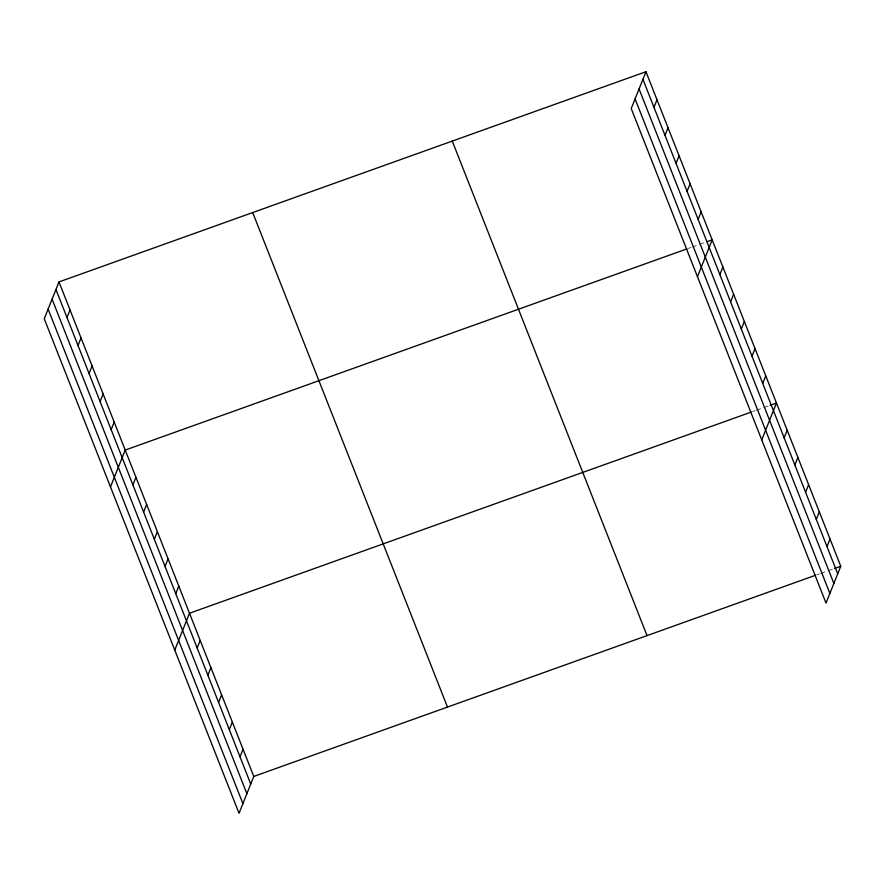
<?xml version="1.0" encoding="UTF-8"?>
<svg xmlns="http://www.w3.org/2000/svg" width="885" height="885" viewBox="0 0 885 885"><rect width="100%" height="100%" fill="white"/><g stroke="black" fill="none" stroke-linecap="round" stroke-linejoin="round"><path stroke-width="0.66" stroke-dasharray="4.42 3.32" d="M688.298 248.408L690.809 247.512M692.07 247.059L698.353 244.813M699.615 244.36L705.898 242.103M752.571 411.602L755.093 410.706M756.343 410.253L762.638 407.996M763.888 407.542L768.921 405.75M816.855 574.796L819.366 573.889M820.627 573.436L826.911 571.19M828.172 570.736L833.205 568.933"/><path stroke-width="1.33" d="M58.985 281.928L44.25 318.766L239.038 813.282L253.774 776.444L58.985 281.928L645.961 71.718L840.75 566.234L826.015 603.072L631.226 108.556L645.961 71.718M66.995 317.538L70.026 309.949M78.024 345.559L81.055 337.97M89.064 373.581L92.095 365.992M100.105 401.602L103.136 394.024M111.145 429.623L114.176 422.045M110.481 486.905L125.216 450.067L687.037 248.862M132.894 484.847L135.925 477.258M143.602 512.039L146.633 504.461M154.322 539.242L157.353 531.664M165.03 566.433L168.061 558.855M175.75 593.636L178.781 586.058M174.754 650.088L189.49 613.25L751.31 412.056M197.167 648.03L200.198 640.452M207.886 675.233L210.918 667.644M218.595 702.424L221.626 694.847M229.315 729.627L232.346 722.049M240.023 756.83L243.054 749.241M653.971 107.328L657.002 99.739M665.011 135.35L668.042 127.761M676.052 163.371L679.083 155.782M687.081 191.392L690.112 183.814M698.121 219.414L701.152 211.836M697.457 276.695L712.193 239.857L707.159 241.66M719.87 274.638L722.901 267.049M730.59 301.829L733.621 294.251M741.298 329.032L744.329 321.454M752.018 356.224L755.049 348.646M762.726 383.426L765.757 375.848M761.742 439.878L776.466 403.04L770.182 405.297M784.154 437.821L787.185 430.243M794.863 465.023L797.894 457.445M805.582 492.215L808.613 484.637M816.291 519.418L819.322 511.84M826.999 546.62L830.042 539.031M253.774 776.444L815.594 575.239M834.455 568.48L840.75 566.234M642.93 79.296L837.719 573.812M639.07 88.954L833.858 583.469M635.087 98.899L829.876 593.415M452.257 141.091L647.046 635.607M252.69 212.555L447.478 707.071M55.954 289.506L250.732 784.021M52.093 299.163L246.871 793.679M48.111 309.108L242.899 803.624"/></g></svg>
